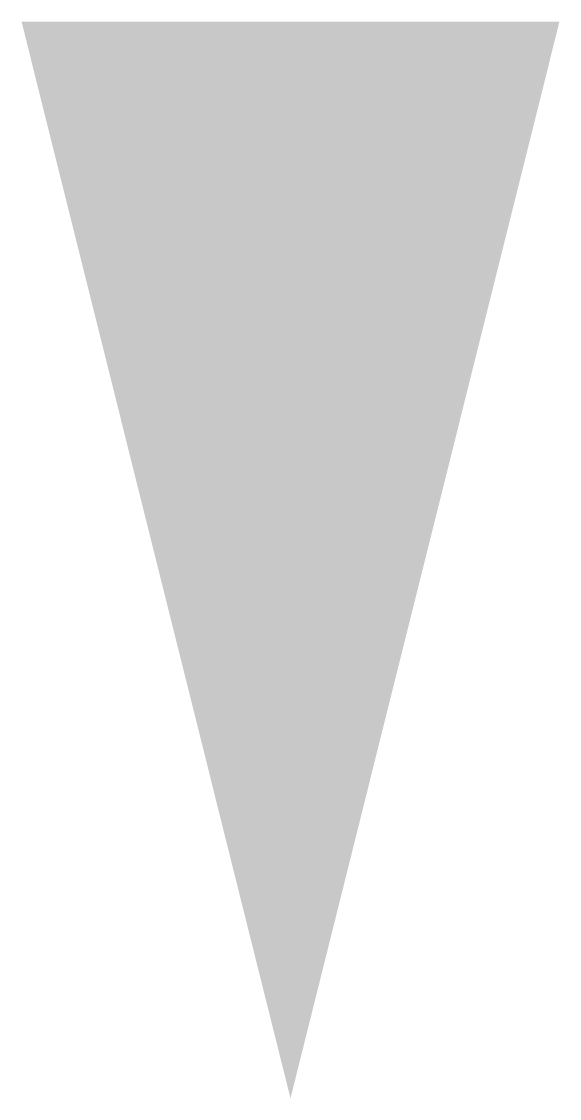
# Model space of a CAD drawing. Extents: x -0.5 to 0.5, y -2 to 0.
import ezdxf

# ---------------------------------------------------------------- set-up
doc = ezdxf.new("R2010")
doc.units = 0
doc.layers.get('0').update_dxf_attribs({"linetype": 'CONTINUOUS'})

msp = doc.modelspace()

# ---------------------------------------------------------------- linework, layer by layer
at = {"color": 0, "linetype": 'CONTINUOUS'}
msp.add_solid([(0.5, 0), (-0.5, 0), (0, -2)], dxfattribs=at)

doc.saveas('drawing.dxf')
